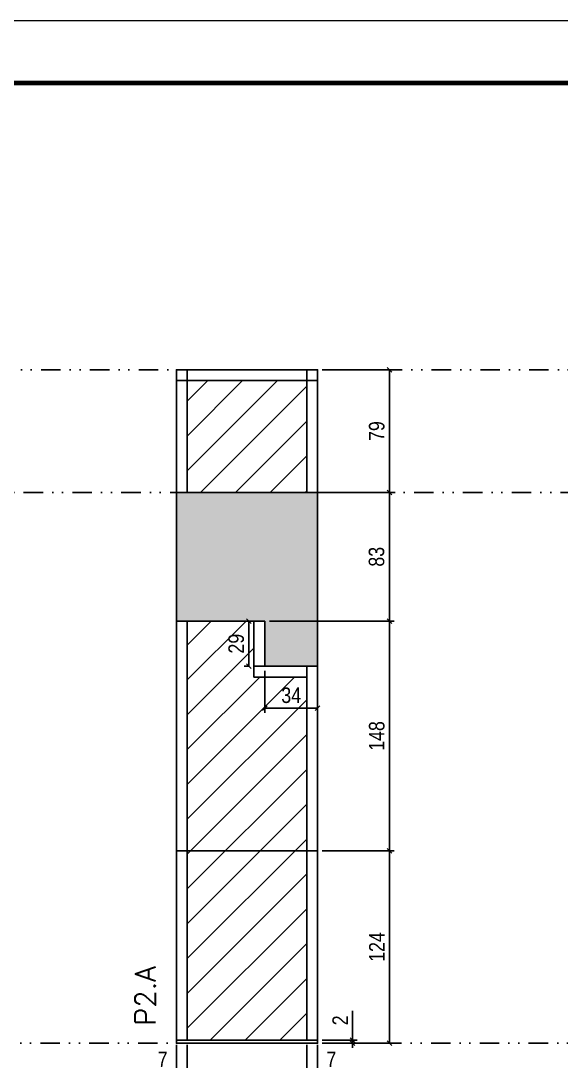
# Model space of a CAD drawing. Extents: x 13770 to 23315, y 867 to 16997.
# Drawn here: x 17965 to 18313, y 15029 to 15700 of the extents above; entities that cross this region are included whole.
import ezdxf

# ---------------------------------------------------------------- set-up
doc = ezdxf.new("R2010")
doc.units = 0
for name, pattern in [('DASHED', [0.75, 0.5, -0.25]), ('DIVIDE2', [0.625, 0.25, -0.125, 0, -0.125, 0, -0.125]), ('HIDDEN', [0.375, 0.25, -0.125])]:
    doc.linetypes.add(name, pattern=pattern)
for name, color, linetype in [('COTA', 241, 'Continuous'), ('Nível', 160, 'Continuous'), ('Painéis', 200, 'Continuous'), ('SARR_2.2x7', 40, 'Continuous'), ('Sarrafo de Pressão', 42, 'HIDDEN')]:
    doc.layers.add(name, color=color, linetype=linetype)
for name, color, linetype, lineweight in [('Folhas', 255, 'Continuous', 9), ('Hachura', 251, 'Continuous', 9), ('SARRAFO DE PRESSAO', 251, 'DASHED', 9), ('Texto Seção', 7, 'Continuous', 15)]:
    doc.layers.add(name, color=color, linetype=linetype, lineweight=lineweight)
doc.styles.add('COTA TECNICA', font='techl___.ttf', dxfattribs={"height": 10})
doc.styles.add('COTA TECNICA-50', font='techl___.ttf', dxfattribs={"height": 10})
doc.styles.add('REGUA-120', font='ROMANS.shx', dxfattribs={"height": 15})
doc.dimstyles.new('COTA PAINEL-50', dxfattribs={"dimtxt": 10, "dimasz": 3, "dimexe": 3, "dimexo": 3, "dimgap": 3, "dimtad": 1, "dimdec": 1, "dimzin": 12, "dimdsep": 46, "dimtxsty": 'COTA TECNICA-50', "dimblk1": 'OBLIQUE', "dimblk2": 'OBLIQUE', "dimsah": 1, "dimcen": 0.9, "dimclrd": 4, "dimclre": 4, "dimclrt": 240, "dimadec": 1, "dimazin": 3, "dimtfac": 1, "dimtdec": 1, "dimtmove": 0, "dimatfit": 3, "dimfxl": 1, "dimtolj": 1, "dimtzin": 12, "dimarcsym": 0})
doc.dimstyles.new('PAINEL', dxfattribs={"dimtxt": 10, "dimasz": 3, "dimexe": 3, "dimexo": 3, "dimgap": 3, "dimtad": 1, "dimdec": 1, "dimzin": 12, "dimdsep": 46, "dimtxsty": 'COTA TECNICA', "dimblk1": 'OBLIQUE', "dimblk2": 'OBLIQUE', "dimsah": 1, "dimcen": 0.9, "dimclrd": 4, "dimclre": 4, "dimclrt": 240, "dimadec": 1, "dimazin": 3, "dimtfac": 1, "dimtdec": 1, "dimtmove": 0, "dimatfit": 3, "dimfxl": 1, "dimtolj": 1, "dimtzin": 12, "dimarcsym": 0})

# ---------------------------------------------------------------- blocks, each defined once
blk = doc.blocks.new('9999999999')
at = {"layer": 'Folhas'}
blk.add_lwpolyline([(98138.98, 34190.21), (99623.98, 34190.21), (99623.98, 35240.21), (98138.98, 35240.21)], close=True, dxfattribs=at)
at = {"layer": 'Folhas', "color": 30, "const_width": 3}
blk.add_lwpolyline([(98213.98, 34230.21), (99583.98, 34230.21), (99583.98, 35200.21), (98213.98, 35200.21)], close=True, dxfattribs=at)
blk = doc.blocks.new('_Oblique')
at = {"color": 0, "linetype": 'ByBlock', "lineweight": -2}
blk.add_line((-0.5, -0.5), (0.5, 0.5), dxfattribs=at)
blk = doc.blocks.new('*D75')
at = {"layer": 'COTA', "color": 4, "lineweight": -2, "transparency": 16777216}
for p, q in [((18065.47, 15040.03), (18065.47, 14985.85)), ((18156.47, 15040.03), (18156.47, 14985.85)), ((18065.47, 14988.85), (18156.47, 14988.85))]:
    blk.add_line(p, q, dxfattribs=at)
at = {"layer": 'Defpoints', "color": 0, "transparency": 16777216}
for p in [(18065.47, 15043.03), (18156.47, 15043.03), (18156.47, 14988.85)]:
    blk.add_point(p, dxfattribs=at)
at = {"layer": 'COTA', "color": 4, "lineweight": -2, "transparency": 16777216, "xscale": 3, "yscale": 3, "zscale": 3, "rotation": 180}
blk.add_blockref('_Oblique', (18065.47, 14988.85), dxfattribs=at)
at = {"layer": 'COTA', "color": 4, "lineweight": -2, "transparency": 16777216, "xscale": 3, "yscale": 3, "zscale": 3}
blk.add_blockref('_Oblique', (18156.47, 14988.85), dxfattribs=at)
at = {"layer": 'COTA', "color": 240, "transparency": 16777216, "insert": (18110.97, 14996.94), "char_height": 10, "attachment_point": 5, "style": 'COTA TECNICA'}
blk.add_mtext('\\A1;91', dxfattribs=at)
blk = doc.blocks.new('*D76')
at = {"layer": 'COTA', "color": 4, "lineweight": -2, "transparency": 16777216}
for p, q in [((18159.47, 15165.03), (18205.71, 15165.03)), ((18202.71, 15041.03), (18202.71, 15165.03)), ((18159.47, 15041.03), (18205.71, 15041.03))]:
    blk.add_line(p, q, dxfattribs=at)
at = {"layer": 'Defpoints', "color": 0, "transparency": 16777216}
for p in [(18156.47, 15165.03), (18202.71, 15165.03), (18156.47, 15041.03)]:
    blk.add_point(p, dxfattribs=at)
at = {"layer": 'COTA', "color": 4, "lineweight": -2, "transparency": 16777216, "xscale": 3, "yscale": 3, "zscale": 3}
for p, rotation in [((18202.71, 15165.03), 90), ((18202.71, 15041.03), 270)]:
    blk.add_blockref('_Oblique', p, dxfattribs=dict(at, rotation=rotation))
at = {"layer": 'COTA', "color": 240, "transparency": 16777216, "insert": (18194.64, 15103.03), "char_height": 10, "attachment_point": 5, "rotation": 90, "style": 'COTA TECNICA-50'}
blk.add_mtext('\\A1;124', dxfattribs=at)
blk = doc.blocks.new('*D77')
at = {"layer": 'COTA', "color": 4, "lineweight": -2, "transparency": 16777216}
for p, q in [((18179, 15043.03), (18179, 15061.83)), ((18159.47, 15043.03), (18182, 15043.03)), ((18159.47, 15041.03), (18182, 15041.03)), ((18179, 15041.03), (18179, 15043.03)), ((18179, 15041.03), (18179, 15038.03))]:
    blk.add_line(p, q, dxfattribs=at)
at = {"layer": 'Defpoints', "color": 0, "transparency": 16777216}
for p in [(18156.47, 15043.03), (18156.47, 15041.03), (18179, 15041.03)]:
    blk.add_point(p, dxfattribs=at)
at = {"layer": 'COTA', "color": 4, "lineweight": -2, "transparency": 16777216, "xscale": 3, "yscale": 3, "zscale": 3}
for p, rotation in [((18179, 15043.03), 270), ((18179, 15041.03), 90)]:
    blk.add_blockref('_Oblique', p, dxfattribs=dict(at, rotation=rotation))
at = {"layer": 'COTA', "color": 240, "transparency": 16777216, "insert": (18171, 15055.77), "char_height": 10, "attachment_point": 5, "rotation": 90, "style": 'COTA TECNICA-50'}
blk.add_mtext('\\A1;2', dxfattribs=at)
blk = doc.blocks.new('*D78')
at = {"layer": 'COTA', "color": 4, "lineweight": -2, "transparency": 16777216}
for p, q in [((18072.47, 15040.03), (18072.47, 15019.52)), ((18065.47, 15038.03), (18065.47, 15019.52)), ((18065.47, 15022.52), (18050.74, 15022.52)), ((18072.47, 15022.52), (18065.47, 15022.52))]:
    blk.add_line(p, q, dxfattribs=at)
at = {"layer": 'Defpoints', "color": 0, "transparency": 16777216}
for p in [(18065.47, 15041.03), (18072.47, 15043.03), (18065.47, 15022.52)]:
    blk.add_point(p, dxfattribs=at)
at = {"layer": 'COTA', "color": 4, "lineweight": -2, "transparency": 16777216, "xscale": 3, "yscale": 3, "zscale": 3, "rotation": 180}
blk.add_blockref('_Oblique', (18065.47, 15022.52), dxfattribs=at)
at = {"layer": 'COTA', "color": 4, "lineweight": -2, "transparency": 16777216, "xscale": 3, "yscale": 3, "zscale": 3}
blk.add_blockref('_Oblique', (18072.47, 15022.52), dxfattribs=at)
at = {"layer": 'COTA', "color": 240, "transparency": 16777216, "insert": (18056.61, 15030.59), "char_height": 10, "attachment_point": 5, "style": 'COTA TECNICA-50'}
blk.add_mtext('\\A1;7', dxfattribs=at)
blk = doc.blocks.new('*D79')
at = {"layer": 'COTA', "color": 4, "lineweight": -2, "transparency": 16777216}
for p, q in [((18149.47, 15040.03), (18149.47, 15019.52)), ((18156.47, 15038.03), (18156.47, 15019.52)), ((18149.47, 15022.52), (18156.47, 15022.52)), ((18156.47, 15022.52), (18171.2, 15022.52))]:
    blk.add_line(p, q, dxfattribs=at)
at = {"layer": 'Defpoints', "color": 0, "transparency": 16777216}
for p in [(18149.47, 15043.03), (18156.47, 15041.03), (18156.47, 15022.52)]:
    blk.add_point(p, dxfattribs=at)
at = {"layer": 'COTA', "color": 4, "lineweight": -2, "transparency": 16777216, "xscale": 3, "yscale": 3, "zscale": 3, "rotation": 180}
blk.add_blockref('_Oblique', (18149.47, 15022.52), dxfattribs=at)
at = {"layer": 'COTA', "color": 4, "lineweight": -2, "transparency": 16777216, "xscale": 3, "yscale": 3, "zscale": 3}
blk.add_blockref('_Oblique', (18156.47, 15022.52), dxfattribs=at)
at = {"layer": 'COTA', "color": 240, "transparency": 16777216, "insert": (18165.34, 15030.59), "char_height": 10, "attachment_point": 5, "style": 'COTA TECNICA-50'}
blk.add_mtext('\\A1;7', dxfattribs=at)
blk = doc.blocks.new('*D80')
at = {"layer": 'COTA', "color": 4, "linetype": 'ByBlock', "lineweight": -2, "transparency": 16777216}
for p, q in [((18159.47, 15396.03), (18205.71, 15396.03)), ((18202.71, 15313.03), (18202.71, 15396.03)), ((18125.47, 15313.03), (18205.71, 15313.03))]:
    blk.add_line(p, q, dxfattribs=at)
at = {"layer": 'Defpoints', "color": 0, "linetype": 'ByBlock', "transparency": 16777216}
for p in [(18156.47, 15396.03), (18202.71, 15396.03), (18122.47, 15313.03)]:
    blk.add_point(p, dxfattribs=at)
at = {"layer": 'COTA', "color": 4, "linetype": 'ByBlock', "lineweight": -2, "transparency": 16777216, "xscale": 3, "yscale": 3, "zscale": 3}
for p, rotation in [((18202.71, 15396.03), 90), ((18202.71, 15313.03), 270)]:
    blk.add_blockref('_Oblique', p, dxfattribs=dict(at, rotation=rotation))
at = {"layer": 'COTA', "color": 240, "linetype": 'ByBlock', "transparency": 16777216, "insert": (18194.47, 15354.53), "char_height": 10, "attachment_point": 5, "rotation": 90, "style": 'COTA TECNICA'}
blk.add_mtext('\\A1;83', dxfattribs=at)
blk = doc.blocks.new('*D83')
at = {"layer": 'COTA', "color": 4, "lineweight": -2, "transparency": 16777216}
for p, q in [((18159.47, 15475.03), (18205.71, 15475.03)), ((18202.71, 15396.03), (18202.71, 15475.03)), ((18159.47, 15396.03), (18205.71, 15396.03))]:
    blk.add_line(p, q, dxfattribs=at)
at = {"layer": 'Defpoints', "color": 0, "transparency": 16777216}
for p in [(18156.47, 15475.03), (18202.71, 15475.03), (18156.47, 15396.03)]:
    blk.add_point(p, dxfattribs=at)
at = {"layer": 'COTA', "color": 4, "lineweight": -2, "transparency": 16777216, "xscale": 3, "yscale": 3, "zscale": 3}
for p, rotation in [((18202.71, 15475.03), 90), ((18202.71, 15396.03), 270)]:
    blk.add_blockref('_Oblique', p, dxfattribs=dict(at, rotation=rotation))
at = {"layer": 'COTA', "color": 240, "transparency": 16777216, "insert": (18194.61, 15435.53), "char_height": 10, "attachment_point": 5, "rotation": 90, "style": 'COTA TECNICA'}
blk.add_mtext('\\A1;79', dxfattribs=at)
blk = doc.blocks.new('*D86')
at = {"layer": 'COTA', "color": 4, "lineweight": -2, "transparency": 16777216}
for p, q in [((18122.47, 15281.03), (18122.47, 15254)), ((18156.47, 15281.03), (18156.47, 15254)), ((18122.47, 15257), (18156.47, 15257))]:
    blk.add_line(p, q, dxfattribs=at)
at = {"layer": 'Defpoints', "color": 0, "transparency": 16777216}
for p in [(18122.47, 15284.03), (18156.47, 15284.03), (18156.47, 15257)]:
    blk.add_point(p, dxfattribs=at)
at = {"layer": 'COTA', "color": 4, "lineweight": -2, "transparency": 16777216, "xscale": 3, "yscale": 3, "zscale": 3, "rotation": 180}
blk.add_blockref('_Oblique', (18122.47, 15257), dxfattribs=at)
at = {"layer": 'COTA', "color": 4, "lineweight": -2, "transparency": 16777216, "xscale": 3, "yscale": 3, "zscale": 3}
blk.add_blockref('_Oblique', (18156.47, 15257), dxfattribs=at)
at = {"layer": 'COTA', "color": 240, "transparency": 16777216, "insert": (18139.47, 15265.22), "char_height": 10, "attachment_point": 5, "style": 'COTA TECNICA'}
blk.add_mtext('\\A1;34', dxfattribs=at)
blk = doc.blocks.new('*D87')
at = {"layer": 'COTA', "color": 4, "lineweight": -2, "transparency": 16777216}
for p, q in [((18125.47, 15313.03), (18205.71, 15313.03)), ((18202.71, 15165.03), (18202.71, 15313.03)), ((18159.47, 15165.03), (18205.71, 15165.03))]:
    blk.add_line(p, q, dxfattribs=at)
at = {"layer": 'Defpoints', "color": 0, "transparency": 16777216}
for p in [(18122.47, 15313.03), (18202.71, 15313.03), (18156.47, 15165.03)]:
    blk.add_point(p, dxfattribs=at)
at = {"layer": 'COTA', "color": 4, "lineweight": -2, "transparency": 16777216, "xscale": 3, "yscale": 3, "zscale": 3}
for p, rotation in [((18202.71, 15313.03), 90), ((18202.71, 15165.03), 270)]:
    blk.add_blockref('_Oblique', p, dxfattribs=dict(at, rotation=rotation))
at = {"layer": 'COTA', "color": 240, "transparency": 16777216, "insert": (18194.62, 15239.03), "char_height": 10, "attachment_point": 5, "rotation": 90, "style": 'COTA TECNICA'}
blk.add_mtext('\\A1;148', dxfattribs=at)
blk = doc.blocks.new('*D88')
at = {"layer": 'COTA', "color": 4, "lineweight": -2, "transparency": 16777216}
for p, q in [((18112.47, 15313.03), (18109.14, 15313.03)), ((18112.14, 15284.03), (18112.14, 15313.03)), ((18112.47, 15284.03), (18109.14, 15284.03))]:
    blk.add_line(p, q, dxfattribs=at)
at = {"layer": 'Defpoints', "color": 0, "transparency": 16777216}
for p in [(18112.14, 15313.03), (18115.47, 15313.03), (18115.47, 15284.03)]:
    blk.add_point(p, dxfattribs=at)
at = {"layer": 'COTA', "color": 4, "lineweight": -2, "transparency": 16777216, "xscale": 3, "yscale": 3, "zscale": 3}
for p, rotation in [((18112.14, 15313.03), 90), ((18112.14, 15284.03), 270)]:
    blk.add_blockref('_Oblique', p, dxfattribs=dict(at, rotation=rotation))
at = {"layer": 'COTA', "color": 240, "transparency": 16777216, "insert": (18104.06, 15298.53), "char_height": 10, "attachment_point": 5, "rotation": 90, "style": 'COTA TECNICA'}
blk.add_mtext('\\A1;29', dxfattribs=at)

msp = doc.modelspace()

# ---------------------------------------------------------------- hatches: boundary and pattern name
at = {"layer": 'COTA'}
h = msp.add_hatch(dxfattribs=at)
h.set_pattern_fill('AR-CONC', color=256, scale=0.03)
h.set_pattern_definition([(50, (35.888, 0), (5.4655401, -0.4781726), [0.5715, -6.2865]), (355, (35.888, 0), (-1.0573026, 5.7317054), [0.4572, -5.0292175]), (100.451445, (36.3434, -0.04), (4.4082374, 5.2535326), [0.4857003, -5.3427073]), (46.1842, (35.888, 1.524), (8.1323712, -1.2612698), [0.85725, -9.42975]), (96.635558, (36.566, 1.419), (7.122124, 7.4227837), [0.7285507, -8.0140682]), (351.18415, (35.888, 1.524), (7.122124, 7.4227837), [0.685799, -7.543792]), (21, (36.65, 1.143), (4.5484317, -3.06795595), [0.5715, -6.2865]), (326, (36.65, 1.143), (1.8540609, 5.525639), [0.4572, -5.0292]), (71.451445, (37.029, 0.8873), (6.4024926, 2.4576831), [0.4857003, -5.3426981]), (37.5, (35.888, 0), (0.0926581, 2.53665117), [0, -4.96824, 0, -5.1054, 0, -5.04825]), (7.5, (35.888, 0), (2.00458988, 3.00541724), [0, -2.91084, 0, -4.85394, 0, -1.92405]), (327.5, (34.1887, 0), (4.06771786, -0.17186232), [0, -1.905, 0, -5.9436, 0, -7.8867]), (317.5, (33.4267, 0), (4.44387544, 0.76279473), [0, -2.4765, 0, -3.94716, 0, -5.6007])])
h.paths.add_polyline_path([(18156.47, 15396.03), (18065.47, 15396.03), (18065.47, 15313.03), (18122.47, 15313.03), (18122.47, 15284.03), (18156.47, 15284.03)])
at = {"layer": 'Hachura', "linetype": 'ByBlock'}
h = msp.add_hatch(dxfattribs=at)
h.set_pattern_fill('ANSI31', color=256, scale=5)
h.set_pattern_definition([(45, (35.888, 0), (-11.22532, 11.22532), [])])
h.paths.add_polyline_path([(18149.47, 15468.03), (18072.47, 15468.03), (18072.47, 15396.03), (18149.47, 15396.03)])
h.paths.add_polyline_path([(18149.47, 15277.03), (18115.47, 15277.03), (18115.47, 15284.03), (18115.47, 15313.03), (18072.47, 15313.03), (18072.47, 15165.03), (18149.47, 15165.03)])
h.paths.add_polyline_path([(18149.47, 15165.03), (18072.47, 15165.03), (18072.47, 15043.03), (18149.47, 15043.03)])
h.paths.add_polyline_path([(18128.69, 15255.51), (18150.57, 15255.51), (18150.57, 15276.1), (18128.69, 15276.1)], flags=9)
h.paths.add_polyline_path([(18113.92, 15288), (18113.92, 15309.78), (18093.34, 15309.78), (18093.34, 15288)], flags=24)

# ---------------------------------------------------------------- linework, layer by layer
at = {"layer": 'COTA', "linetype": 'ByBlock'}
for p, q in [((18156.47, 15396.03), (18065.47, 15396.03)), ((18065.47, 15396.03), (18065.47, 15313.03)), ((18156.47, 15284.03), (18156.47, 15396.03))]:
    msp.add_line(p, q, dxfattribs=at)
at = {"layer": 'COTA'}
for p, q in [((18122.47, 15284.03), (18115.47, 15284.03)), ((18115.47, 15284.03), (18115.47, 15277.03))]:
    msp.add_line(p, q, dxfattribs=at)
at = {"layer": 'Nível', "color": 4, "linetype": 'DIVIDE2', "ltscale": 50}
for p, q in [((17569.5, 15475.03), (19054.5, 15475.03)), ((16394.58, 15396.03), (21112.79, 15396.03)), ((16059.5, 15041.03), (21112.79, 15041.03))]:
    msp.add_line(p, q, dxfattribs=at)
at = {"layer": 'Painéis'}
for p, q in [((18065.47, 15165.03), (18065.47, 15313.03)), ((18065.47, 15313.03), (18122.47, 15313.03)), ((18122.47, 15313.03), (18122.47, 15284.03)), ((18122.47, 15284.03), (18156.47, 15284.03)), ((18156.47, 15284.03), (18156.47, 15165.03))]:
    msp.add_line(p, q, dxfattribs=at)
for points in [[(18065.47, 15396.03), (18156.47, 15396.03), (18156.47, 15475.03), (18065.47, 15475.03)], [(18065.47, 15043.03), (18156.47, 15043.03), (18156.47, 15165.03), (18065.47, 15165.03)], [(18065.47, 15043.03), (18156.47, 15043.03), (18156.47, 15041.03), (18065.47, 15041.03)]]:
    msp.add_lwpolyline(points, close=True, dxfattribs=at)
at = {"layer": 'SARR_2.2x7'}
for p, q in [((18156.47, 15468.03), (18065.47, 15468.03)), ((18115.47, 15284.03), (18115.47, 15313.03)), ((18115.47, 15277.03), (18149.47, 15277.03))]:
    msp.add_line(p, q, dxfattribs=at)
at = {"layer": 'Sarrafo de Pressão'}
for p, q in [((18072.47, 15396.03), (18072.47, 15475.03)), ((18149.47, 15396.03), (18149.47, 15475.03)), ((18072.47, 15165.03), (18072.47, 15313.03)), ((18149.47, 15165.03), (18149.47, 15284.03)), ((18072.47, 15043.03), (18072.47, 15165.03)), ((18149.47, 15043.03), (18149.47, 15165.03))]:
    msp.add_line(p, q, dxfattribs=at)

# ---------------------------------------------------------------- block references
at = {"layer": 'SARRAFO DE PRESSAO', "color": 6, "linetype": 'ByBlock'}
msp.add_blockref('9999999999', (-80569.48, -19540.26), dxfattribs=at)

# ---------------------------------------------------------------- texts
at = {"layer": 'Texto Seção', "insert": (18052, 15052.28), "char_height": 13, "width": 291.3299, "attachment_point": 7, "rotation": 90, "style": 'REGUA-120'}
msp.add_mtext('P2.A', dxfattribs=at)

# ---------------------------------------------------------------- dimensions: what is measured, and where the dimension line sits
at = {"layer": 'COTA'}
for base, p1, p2, angle, dimstyle, picture, middle in [((18202.71, 15475.03), (18156.47, 15396.03), (18156.47, 15475.03), 90, 'PAINEL', '*D83', (18194.61, 15435.53)), ((18112.14, 15313.03), (18115.47, 15284.03), (18115.47, 15313.03), 90, 'PAINEL', '*D88', (18104.06, 15298.53)), ((18202.71, 15313.03), (18156.47, 15165.03), (18122.47, 15313.03), 90, 'PAINEL', '*D87', (18194.62, 15239.03)), ((18202.71, 15165.03), (18156.47, 15041.03), (18156.47, 15165.03), 90, 'COTA PAINEL-50', '*D76', (18194.64, 15103.03)), ((18065.47, 15022.52), (18072.47, 15043.03), (18065.47, 15041.03), 180, 'COTA PAINEL-50', '*D78', (18056.61, 15030.59))]:
    dim = msp.add_linear_dim(base=base, p1=p1, p2=p2, angle=angle, dimstyle=dimstyle, dxfattribs=at)
    dim.commit()
    dim.dimension.update_dxf_attribs({"geometry": picture, "text_midpoint": middle})
at = {"layer": 'COTA', "linetype": 'ByBlock'}
dim = msp.add_linear_dim(base=(18202.71, 15396.03), p1=(18122.47, 15313.03), p2=(18156.47, 15396.03), angle=90, dimstyle='PAINEL', dxfattribs=at)
dim.commit()
dim.dimension.update_dxf_attribs({"geometry": '*D80', "text_midpoint": (18194.47, 15354.53)})
at = {"layer": 'COTA'}
for base, p1, p2, dimstyle, picture, middle in [((18156.47, 15257), (18122.47, 15284.03), (18156.47, 15284.03), 'PAINEL', '*D86', (18139.47, 15265.22)), ((18156.47, 15022.52), (18149.47, 15043.03), (18156.47, 15041.03), 'COTA PAINEL-50', '*D79', (18165.34, 15030.59))]:
    dim = msp.add_linear_dim(base=base, p1=p1, p2=p2, dimstyle=dimstyle, dxfattribs=at)
    dim.commit()
    dim.dimension.update_dxf_attribs({"geometry": picture, "text_midpoint": middle})
dim = msp.add_linear_dim(base=(18179, 15041.03), p1=(18156.47, 15043.03), p2=(18156.47, 15041.03), angle=90, dimstyle='COTA PAINEL-50', dxfattribs=at)
dim.commit()
dim.dimension.update_dxf_attribs({"geometry": '*D77', "text_midpoint": (18179, 15055.77), "dimtype": 160})
dim = msp.add_linear_dim(base=(18156.47, 14988.85), p1=(18065.47, 15043.03), p2=(18156.47, 15043.03), dimstyle='PAINEL', override={"dimarcsym": 2}, dxfattribs=at)
dim.commit()
dim.dimension.update_dxf_attribs({"geometry": '*D75', "text_midpoint": (18110.97, 14996.94)})

doc.saveas('drawing.dxf')
